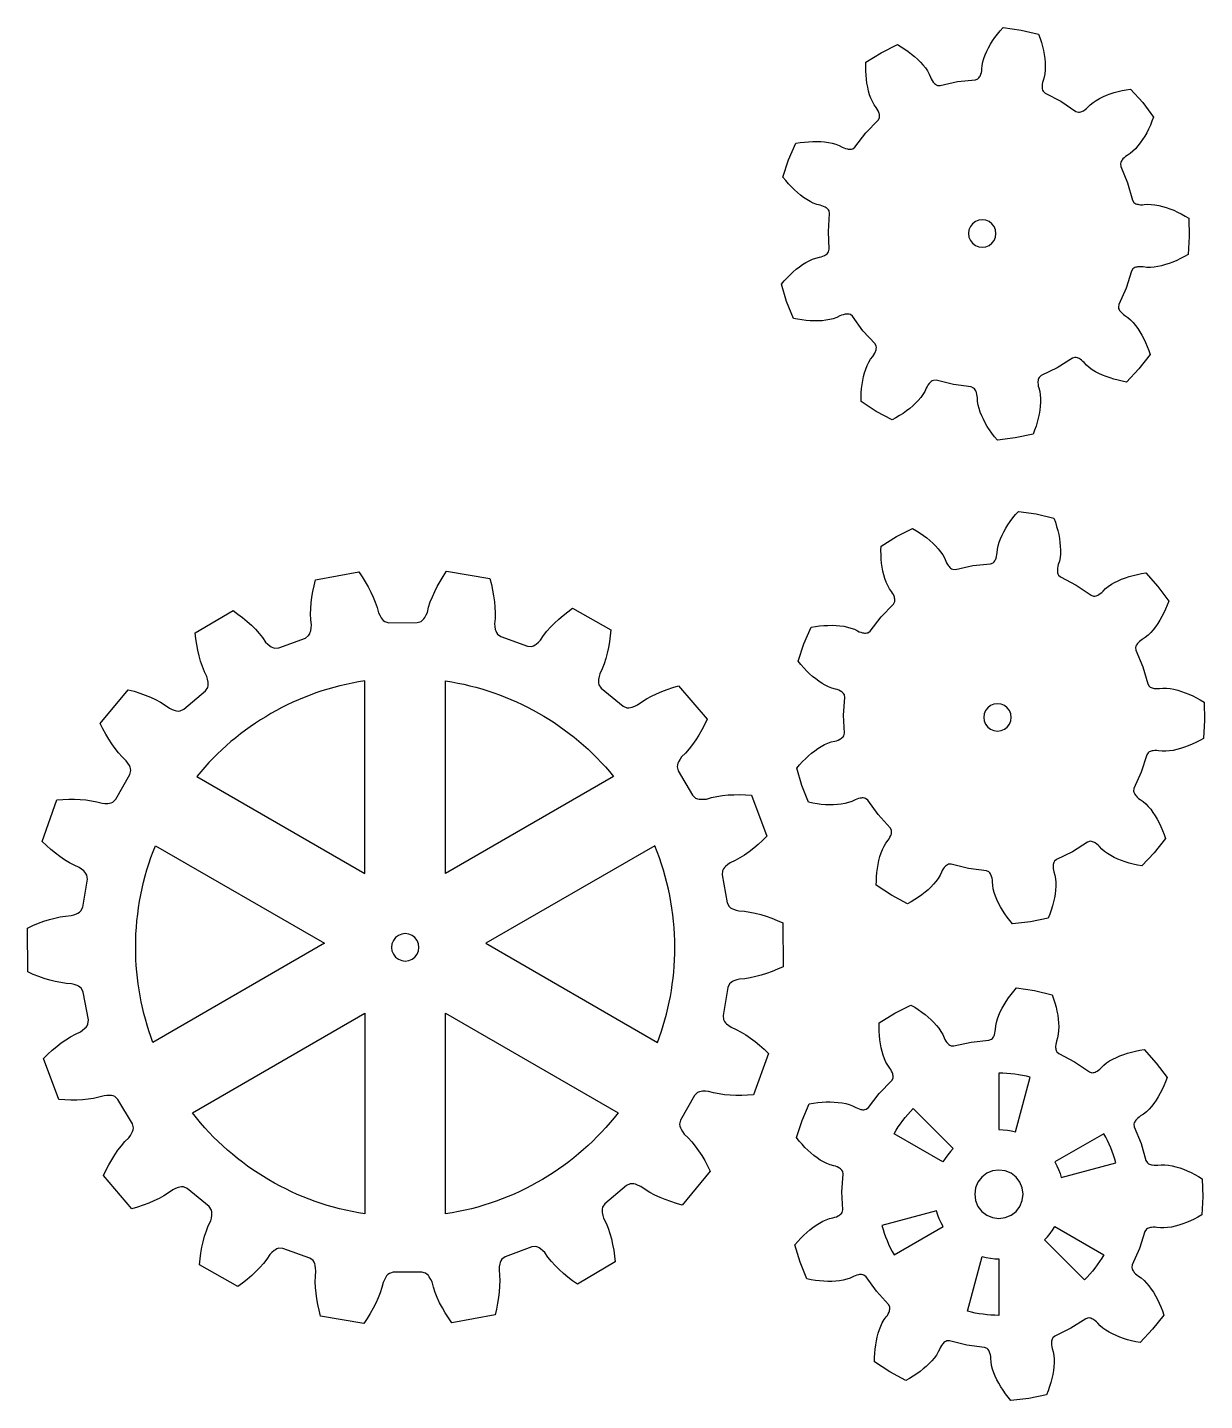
# Model space of a CAD drawing. Extents: x -187 to 64, y -133 to -17.
# Drawn here: x -186.8 to -113.9, y -112.4 to -27.4 of the extents above; entities that cross this region are included whole.
import ezdxf

# ---------------------------------------------------------------- set-up
doc = ezdxf.new("R2010")
doc.units = 0
doc.layers.get('0').update_dxf_attribs({"linetype": 'CONTINUOUS'})

msp = doc.modelspace()

# ---------------------------------------------------------------- linework, layer by layer
for points in [[(-135.697, -45.242), (-135.827, -45.137), (-135.905, -45.114), (-135.975, -45.106), (-136.039, -45.105), (-136.1, -45.11), (-136.158, -45.119), (-136.27, -45.146), (-136.376, -45.182), (-136.478, -45.225), (-136.676, -45.322), (-136.887, -45.395), (-137.109, -45.449), (-137.339, -45.489), (-137.576, -45.515), (-137.818, -45.528), (-138.065, -45.531), (-138.317, -45.521), (-138.573, -45.501), (-138.832, -45.47), (-139.095, -45.428), (-139.361, -45.376), (-139.775, -44.334), (-140.097, -43.26), (-139.922, -43.054), (-139.742, -42.858), (-139.558, -42.673), (-139.37, -42.498), (-139.178, -42.334), (-138.983, -42.182), (-138.785, -42.043), (-138.583, -41.916), (-138.379, -41.804), (-138.171, -41.709), (-137.96, -41.634), (-137.745, -41.588), (-137.638, -41.558), (-137.533, -41.521), (-137.428, -41.472), (-137.377, -41.443), (-137.326, -41.409), (-137.276, -41.368), (-137.227, -41.319), (-137.18, -41.252), (-137.143, -41.09), (-137.192, -39.983), (-137.112, -38.879), (-137.144, -38.715), (-137.19, -38.647), (-137.237, -38.596), (-137.286, -38.554), (-137.336, -38.519), (-137.387, -38.488), (-137.489, -38.437), (-137.594, -38.396), (-137.7, -38.364), (-137.914, -38.311), (-138.123, -38.231), (-138.328, -38.13), (-138.529, -38.012), (-138.727, -37.88), (-138.921, -37.735), (-139.112, -37.578), (-139.299, -37.409), (-139.482, -37.229), (-139.661, -37.038), (-139.835, -36.837), (-140.005, -36.627), (-139.653, -35.562), (-139.209, -34.532), (-138.942, -34.487), (-138.679, -34.453), (-138.418, -34.429), (-138.162, -34.416), (-137.91, -34.414), (-137.663, -34.423), (-137.421, -34.443), (-137.186, -34.476), (-136.957, -34.521), (-136.736, -34.582), (-136.527, -34.66), (-136.332, -34.763), (-136.231, -34.809), (-136.126, -34.848), (-136.015, -34.878), (-135.957, -34.889), (-135.896, -34.895), (-135.832, -34.897), (-135.763, -34.89), (-135.684, -34.869), (-135.551, -34.769), (-134.877, -33.89), (-134.106, -33.095), (-134.025, -32.948), (-134.017, -32.867), (-134.02, -32.798), (-134.031, -32.734), (-134.046, -32.675), (-134.065, -32.619), (-134.111, -32.514), (-134.165, -32.415), (-134.225, -32.322), (-134.355, -32.145), (-134.464, -31.949), (-134.556, -31.74), (-134.634, -31.52), (-134.701, -31.292), (-134.757, -31.056), (-134.802, -30.812), (-134.836, -30.563), (-134.861, -30.307), (-134.875, -30.047), (-134.88, -29.781), (-134.874, -29.51), (-133.92, -28.921), (-132.918, -28.417), (-132.685, -28.554), (-132.461, -28.697), (-132.246, -28.846), (-132.042, -29.001), (-131.847, -29.161), (-131.664, -29.327), (-131.492, -29.498), (-131.332, -29.675), (-131.186, -29.857), (-131.056, -30.044), (-130.946, -30.239), (-130.863, -30.443), (-130.816, -30.543), (-130.76, -30.641), (-130.694, -30.735), (-130.657, -30.78), (-130.614, -30.825), (-130.566, -30.867), (-130.508, -30.907), (-130.435, -30.942), (-130.268, -30.95), (-129.187, -30.71), (-128.085, -30.596), (-127.93, -30.536), (-127.871, -30.479), (-127.829, -30.424), (-127.796, -30.368), (-127.77, -30.313), (-127.748, -30.258), (-127.716, -30.148), (-127.694, -30.038), (-127.68, -29.928), (-127.666, -29.708), (-127.623, -29.488), (-127.559, -29.269), (-127.478, -29.05), (-127.382, -28.833), (-127.273, -28.616), (-127.151, -28.401), (-127.017, -28.187), (-126.872, -27.976), (-126.715, -27.767), (-126.548, -27.56), (-126.37, -27.356), (-125.26, -27.518), (-124.169, -27.776), (-124.078, -28.031), (-123.998, -28.285), (-123.93, -28.537), (-123.872, -28.787), (-123.827, -29.035), (-123.793, -29.28), (-123.771, -29.521), (-123.762, -29.759), (-123.767, -29.992), (-123.788, -30.22), (-123.829, -30.44), (-123.897, -30.649), (-123.925, -30.757), (-123.945, -30.867), (-123.955, -30.981), (-123.955, -31.041), (-123.951, -31.102), (-123.941, -31.165), (-123.923, -31.232), (-123.889, -31.307), (-123.767, -31.42), (-122.784, -31.931), (-121.867, -32.552), (-121.709, -32.606), (-121.628, -32.601), (-121.56, -32.585), (-121.499, -32.563), (-121.444, -32.538), (-121.392, -32.51), (-121.296, -32.446), (-121.208, -32.376), (-121.127, -32.301), (-120.975, -32.142), (-120.801, -32.001), (-120.611, -31.874), (-120.408, -31.758), (-120.195, -31.653), (-119.972, -31.557), (-119.74, -31.471), (-119.501, -31.393), (-119.253, -31.325), (-118.999, -31.265), (-118.738, -31.215), (-118.47, -31.173), (-117.724, -32.01), (-117.054, -32.909), (-117.149, -33.163), (-117.251, -33.409), (-117.36, -33.646), (-117.477, -33.874), (-117.601, -34.094), (-117.733, -34.303), (-117.871, -34.502), (-118.017, -34.69), (-118.171, -34.865), (-118.334, -35.026), (-118.507, -35.168), (-118.693, -35.285), (-118.783, -35.349), (-118.87, -35.421), (-118.951, -35.502), (-118.989, -35.547), (-119.025, -35.597), (-119.059, -35.652), (-119.088, -35.715), (-119.109, -35.794), (-119.088, -35.96), (-118.664, -36.982), (-118.361, -38.048), (-118.275, -38.19), (-118.209, -38.239), (-118.147, -38.27), (-118.086, -38.293), (-118.027, -38.309), (-117.969, -38.321), (-117.855, -38.334), (-117.743, -38.336), (-117.633, -38.33), (-117.414, -38.306), (-117.19, -38.31), (-116.963, -38.335), (-116.733, -38.377), (-116.502, -38.434), (-116.27, -38.504), (-116.037, -38.586), (-115.803, -38.681), (-115.57, -38.787), (-115.337, -38.905), (-115.104, -39.034), (-114.872, -39.174), (-114.839, -40.295), (-114.904, -41.415), (-115.139, -41.548), (-115.375, -41.671), (-115.612, -41.782), (-115.848, -41.882), (-116.084, -41.97), (-116.319, -42.046), (-116.554, -42.11), (-116.786, -42.16), (-117.017, -42.195), (-117.244, -42.214), (-117.468, -42.212), (-117.686, -42.182), (-117.797, -42.173), (-117.909, -42.172), (-118.023, -42.182), (-118.082, -42.192), (-118.141, -42.207), (-118.202, -42.227), (-118.265, -42.257), (-118.332, -42.304), (-118.423, -42.444), (-118.755, -43.5), (-119.208, -44.511), (-119.233, -44.676), (-119.214, -44.755), (-119.186, -44.819), (-119.155, -44.875), (-119.12, -44.926), (-119.083, -44.972), (-119.004, -45.055), (-118.92, -45.129), (-118.831, -45.196), (-118.648, -45.318), (-118.479, -45.465), (-118.322, -45.63), (-118.173, -45.81), (-118.032, -46.002), (-117.899, -46.204), (-117.773, -46.417), (-117.655, -46.64), (-117.545, -46.872), (-117.442, -47.112), (-117.347, -47.36), (-117.259, -47.616), (-117.954, -48.497), (-118.724, -49.313), (-118.99, -49.264), (-119.249, -49.206), (-119.502, -49.139), (-119.747, -49.064), (-119.985, -48.98), (-120.214, -48.887), (-120.434, -48.785), (-120.644, -48.673), (-120.844, -48.552), (-121.03, -48.42), (-121.2, -48.275), (-121.348, -48.111), (-121.427, -48.034), (-121.512, -47.961), (-121.606, -47.895), (-121.658, -47.865), (-121.713, -47.838), (-121.772, -47.815), (-121.84, -47.797), (-121.921, -47.79), (-122.081, -47.839), (-123.014, -48.434), (-124.011, -48.918), (-124.136, -49.028), (-124.172, -49.101), (-124.193, -49.168), (-124.204, -49.231), (-124.21, -49.292), (-124.212, -49.351), (-124.205, -49.466), (-124.188, -49.577), (-124.163, -49.684), (-124.101, -49.896), (-124.066, -50.117), (-124.051, -50.345), (-124.053, -50.578), (-124.068, -50.816), (-124.097, -51.056), (-124.138, -51.3), (-124.19, -51.547), (-124.255, -51.795), (-124.33, -52.045), (-124.417, -52.297), (-124.515, -52.549), (-125.613, -52.777), (-126.727, -52.907), (-126.899, -52.699), (-127.061, -52.488), (-127.211, -52.274), (-127.351, -52.059), (-127.479, -51.841), (-127.594, -51.623), (-127.697, -51.403), (-127.787, -51.183), (-127.862, -50.962), (-127.92, -50.741), (-127.956, -50.52), (-127.965, -50.3), (-127.975, -50.19), (-127.994, -50.079), (-128.024, -49.968), (-128.044, -49.913), (-128.068, -49.857), (-128.099, -49.8), (-128.14, -49.744), (-128.197, -49.686), (-128.351, -49.621), (-129.449, -49.477), (-130.523, -49.206), (-130.69, -49.21), (-130.764, -49.243), (-130.823, -49.281), (-130.872, -49.322), (-130.916, -49.365), (-130.955, -49.409), (-131.024, -49.502), (-131.082, -49.597), (-131.132, -49.696), (-131.221, -49.898), (-131.336, -50.089), (-131.471, -50.274), (-131.622, -50.451), (-131.787, -50.623), (-131.963, -50.79), (-132.151, -50.95), (-132.35, -51.105), (-132.559, -51.254), (-132.778, -51.397), (-133.006, -51.534), (-133.243, -51.664), (-134.23, -51.133), (-135.168, -50.517), (-135.166, -50.246), (-135.154, -49.981), (-135.132, -49.72), (-135.1, -49.466), (-135.059, -49.217), (-135.007, -48.975), (-134.945, -48.741), (-134.872, -48.514), (-134.787, -48.297), (-134.689, -48.09), (-134.575, -47.898), (-134.44, -47.724), (-134.377, -47.633), (-134.321, -47.536), (-134.272, -47.432), (-134.252, -47.376), (-134.235, -47.318), (-134.222, -47.254), (-134.217, -47.185), (-134.223, -47.104), (-134.299, -46.955), (-135.048, -46.139)], [(-126.813, -40.116), (-126.842, -39.896), (-126.927, -39.691), (-127.062, -39.515), (-127.238, -39.38), (-127.443, -39.295), (-127.663, -39.266), (-127.883, -39.295), (-128.088, -39.38), (-128.264, -39.515), (-128.399, -39.691), (-128.484, -39.896), (-128.513, -40.116), (-128.484, -40.336), (-128.399, -40.541), (-128.264, -40.717), (-128.088, -40.852), (-127.883, -40.937), (-127.663, -40.966), (-127.443, -40.937), (-127.238, -40.852), (-127.062, -40.717), (-126.927, -40.541), (-126.842, -40.336)], [(-134.752, -75.209), (-134.882, -75.105), (-134.96, -75.082), (-135.03, -75.073), (-135.094, -75.073), (-135.155, -75.078), (-135.213, -75.086), (-135.325, -75.113), (-135.431, -75.149), (-135.533, -75.193), (-135.731, -75.29), (-135.942, -75.363), (-136.164, -75.417), (-136.394, -75.456), (-136.631, -75.482), (-136.873, -75.496), (-137.12, -75.498), (-137.372, -75.489), (-137.628, -75.469), (-137.887, -75.438), (-138.15, -75.396), (-138.416, -75.343), (-138.83, -74.301), (-139.152, -73.227), (-138.977, -73.021), (-138.797, -72.825), (-138.613, -72.64), (-138.425, -72.465), (-138.233, -72.302), (-138.038, -72.15), (-137.84, -72.01), (-137.638, -71.884), (-137.434, -71.771), (-137.226, -71.676), (-137.015, -71.602), (-136.8, -71.555), (-136.693, -71.526), (-136.588, -71.488), (-136.483, -71.44), (-136.432, -71.41), (-136.381, -71.376), (-136.331, -71.336), (-136.282, -71.286), (-136.235, -71.22), (-136.198, -71.057), (-136.247, -69.951), (-136.167, -68.846), (-136.199, -68.682), (-136.245, -68.614), (-136.292, -68.564), (-136.341, -68.522), (-136.391, -68.486), (-136.442, -68.455), (-136.544, -68.404), (-136.649, -68.364), (-136.755, -68.331), (-136.969, -68.279), (-137.178, -68.199), (-137.383, -68.097), (-137.584, -67.98), (-137.782, -67.847), (-137.976, -67.702), (-138.167, -67.545), (-138.354, -67.376), (-138.537, -67.196), (-138.716, -67.006), (-138.89, -66.805), (-139.06, -66.594), (-138.708, -65.529), (-138.264, -64.499), (-137.997, -64.454), (-137.734, -64.42), (-137.473, -64.396), (-137.217, -64.383), (-136.965, -64.381), (-136.718, -64.39), (-136.476, -64.411), (-136.241, -64.443), (-136.012, -64.489), (-135.791, -64.549), (-135.582, -64.628), (-135.387, -64.731), (-135.287, -64.777), (-135.181, -64.816), (-135.07, -64.846), (-135.012, -64.856), (-134.951, -64.863), (-134.887, -64.864), (-134.818, -64.857), (-134.739, -64.837), (-134.606, -64.736), (-133.932, -63.857), (-133.161, -63.062), (-133.08, -62.916), (-133.072, -62.835), (-133.075, -62.765), (-133.086, -62.702), (-133.101, -62.642), (-133.12, -62.586), (-133.166, -62.481), (-133.22, -62.383), (-133.28, -62.29), (-133.41, -62.112), (-133.519, -61.916), (-133.611, -61.707), (-133.689, -61.488), (-133.756, -61.259), (-133.812, -61.023), (-133.857, -60.78), (-133.891, -60.53), (-133.916, -60.275), (-133.93, -60.014), (-133.935, -59.748), (-133.929, -59.477), (-132.975, -58.888), (-131.973, -58.384), (-131.74, -58.521), (-131.516, -58.665), (-131.301, -58.814), (-131.097, -58.968), (-130.902, -59.129), (-130.719, -59.294), (-130.547, -59.465), (-130.387, -59.642), (-130.241, -59.824), (-130.111, -60.012), (-130.001, -60.207), (-129.918, -60.411), (-129.871, -60.511), (-129.815, -60.608), (-129.749, -60.702), (-129.712, -60.748), (-129.669, -60.792), (-129.621, -60.834), (-129.563, -60.874), (-129.49, -60.909), (-129.323, -60.917), (-128.242, -60.677), (-127.14, -60.564), (-126.985, -60.503), (-126.926, -60.447), (-126.884, -60.391), (-126.851, -60.336), (-126.825, -60.28), (-126.803, -60.225), (-126.771, -60.115), (-126.749, -60.005), (-126.735, -59.895), (-126.721, -59.675), (-126.678, -59.456), (-126.614, -59.236), (-126.533, -59.018), (-126.437, -58.8), (-126.328, -58.583), (-126.206, -58.368), (-126.072, -58.155), (-125.927, -57.943), (-125.77, -57.734), (-125.603, -57.527), (-125.425, -57.324), (-124.315, -57.485), (-123.224, -57.743), (-123.133, -57.998), (-123.053, -58.252), (-122.985, -58.504), (-122.927, -58.755), (-122.882, -59.002), (-122.848, -59.247), (-122.826, -59.489), (-122.817, -59.727), (-122.822, -59.96), (-122.843, -60.187), (-122.884, -60.407), (-122.952, -60.617), (-122.98, -60.724), (-123, -60.834), (-123.01, -60.949), (-123.01, -61.008), (-123.006, -61.069), (-122.996, -61.133), (-122.978, -61.2), (-122.944, -61.274), (-122.822, -61.388), (-121.839, -61.898), (-120.922, -62.52), (-120.764, -62.573), (-120.683, -62.568), (-120.615, -62.552), (-120.554, -62.531), (-120.499, -62.505), (-120.447, -62.477), (-120.351, -62.414), (-120.263, -62.343), (-120.182, -62.268), (-120.03, -62.109), (-119.856, -61.968), (-119.666, -61.841), (-119.463, -61.726), (-119.25, -61.62), (-119.027, -61.525), (-118.796, -61.438), (-118.556, -61.361), (-118.308, -61.292), (-118.054, -61.233), (-117.793, -61.182), (-117.525, -61.14), (-116.779, -61.978), (-116.109, -62.877), (-116.204, -63.13), (-116.306, -63.376), (-116.415, -63.613), (-116.532, -63.842), (-116.656, -64.061), (-116.788, -64.27), (-116.926, -64.47), (-117.072, -64.657), (-117.226, -64.833), (-117.389, -64.993), (-117.562, -65.135), (-117.748, -65.253), (-117.838, -65.317), (-117.925, -65.388), (-118.006, -65.47), (-118.044, -65.515), (-118.08, -65.564), (-118.114, -65.619), (-118.143, -65.683), (-118.164, -65.761), (-118.144, -65.927), (-117.719, -66.95), (-117.416, -68.015), (-117.33, -68.158), (-117.264, -68.206), (-117.202, -68.238), (-117.141, -68.26), (-117.082, -68.276), (-117.024, -68.288), (-116.91, -68.301), (-116.798, -68.304), (-116.688, -68.298), (-116.469, -68.274), (-116.245, -68.278), (-116.018, -68.303), (-115.788, -68.345), (-115.557, -68.401), (-115.325, -68.471), (-115.092, -68.554), (-114.858, -68.648), (-114.625, -68.755), (-114.392, -68.873), (-114.159, -69.002), (-113.927, -69.142), (-113.894, -70.263), (-113.959, -71.382), (-114.194, -71.516), (-114.43, -71.638), (-114.667, -71.75), (-114.903, -71.85), (-115.139, -71.938), (-115.374, -72.014), (-115.609, -72.077), (-115.841, -72.127), (-116.072, -72.163), (-116.299, -72.181), (-116.523, -72.179), (-116.741, -72.149), (-116.852, -72.14), (-116.964, -72.139), (-117.078, -72.149), (-117.137, -72.159), (-117.196, -72.174), (-117.257, -72.195), (-117.32, -72.225), (-117.387, -72.271), (-117.478, -72.411), (-117.81, -73.467), (-118.263, -74.478), (-118.288, -74.643), (-118.269, -74.722), (-118.242, -74.787), (-118.21, -74.843), (-118.175, -74.893), (-118.138, -74.939), (-118.059, -75.023), (-117.975, -75.097), (-117.886, -75.163), (-117.703, -75.286), (-117.534, -75.432), (-117.377, -75.598), (-117.228, -75.777), (-117.087, -75.969), (-116.954, -76.172), (-116.828, -76.385), (-116.71, -76.607), (-116.6, -76.839), (-116.497, -77.079), (-116.402, -77.328), (-116.314, -77.584), (-117.009, -78.464), (-117.779, -79.28), (-118.045, -79.231), (-118.305, -79.173), (-118.557, -79.107), (-118.803, -79.031), (-119.04, -78.947), (-119.269, -78.854), (-119.489, -78.752), (-119.699, -78.641), (-119.899, -78.52), (-120.085, -78.388), (-120.255, -78.242), (-120.403, -78.079), (-120.482, -78.001), (-120.567, -77.928), (-120.661, -77.862), (-120.713, -77.833), (-120.768, -77.806), (-120.827, -77.782), (-120.895, -77.765), (-120.976, -77.757), (-121.136, -77.806), (-122.069, -78.402), (-123.066, -78.885), (-123.191, -78.995), (-123.227, -79.068), (-123.248, -79.135), (-123.259, -79.198), (-123.265, -79.259), (-123.267, -79.318), (-123.26, -79.433), (-123.243, -79.544), (-123.218, -79.652), (-123.156, -79.863), (-123.121, -80.084), (-123.106, -80.312), (-123.108, -80.546), (-123.123, -80.783), (-123.152, -81.024), (-123.193, -81.268), (-123.245, -81.514), (-123.31, -81.763), (-123.385, -82.013), (-123.472, -82.264), (-123.57, -82.517), (-124.668, -82.744), (-125.782, -82.875), (-125.954, -82.666), (-126.116, -82.455), (-126.266, -82.241), (-126.406, -82.026), (-126.534, -81.809), (-126.649, -81.59), (-126.752, -81.371), (-126.842, -81.15), (-126.917, -80.929), (-126.975, -80.708), (-127.011, -80.488), (-127.02, -80.268), (-127.03, -80.157), (-127.049, -80.047), (-127.079, -79.936), (-127.099, -79.88), (-127.123, -79.824), (-127.154, -79.768), (-127.195, -79.711), (-127.252, -79.653), (-127.406, -79.588), (-128.504, -79.444), (-129.578, -79.174), (-129.745, -79.177), (-129.819, -79.21), (-129.878, -79.248), (-129.927, -79.289), (-129.971, -79.332), (-130.01, -79.377), (-130.079, -79.469), (-130.137, -79.565), (-130.187, -79.663), (-130.276, -79.865), (-130.391, -80.057), (-130.526, -80.241), (-130.677, -80.419), (-130.842, -80.591), (-131.018, -80.757), (-131.206, -80.917), (-131.405, -81.072), (-131.614, -81.221), (-131.833, -81.364), (-132.061, -81.501), (-132.298, -81.632), (-133.285, -81.1), (-134.223, -80.484), (-134.221, -80.214), (-134.209, -79.948), (-134.187, -79.688), (-134.155, -79.433), (-134.114, -79.184), (-134.062, -78.943), (-134, -78.708), (-133.927, -78.482), (-133.842, -78.264), (-133.744, -78.058), (-133.63, -77.865), (-133.495, -77.691), (-133.432, -77.6), (-133.376, -77.503), (-133.327, -77.399), (-133.307, -77.344), (-133.29, -77.285), (-133.277, -77.222), (-133.272, -77.152), (-133.278, -77.071), (-133.354, -76.922), (-134.103, -76.106)], [(-143.714, -88.548), (-143.685, -88.8), (-143.626, -88.908), (-143.561, -88.991), (-143.492, -89.06), (-143.35, -89.174), (-143.206, -89.277), (-142.899, -89.411), (-142.599, -89.571), (-142.305, -89.751), (-142.016, -89.949), (-141.732, -90.162), (-141.452, -90.391), (-141.178, -90.633), (-140.908, -90.889), (-141.822, -93.454), (-142.192, -93.482), (-142.558, -93.496), (-142.919, -93.496), (-143.274, -93.482), (-143.623, -93.453), (-143.965, -93.406), (-144.298, -93.341), (-144.621, -93.251), (-144.798, -93.24), (-144.98, -93.237), (-145.076, -93.248), (-145.18, -93.271), (-145.294, -93.318), (-145.476, -93.495), (-146.345, -95.025), (-146.404, -95.272), (-146.386, -95.394), (-146.353, -95.494), (-146.312, -95.583), (-146.217, -95.738), (-146.117, -95.885), (-145.875, -96.115), (-145.647, -96.368), (-145.433, -96.638), (-145.229, -96.923), (-145.035, -97.221), (-144.85, -97.531), (-144.675, -97.853), (-144.509, -98.185), (-146.245, -100.283), (-146.602, -100.182), (-146.951, -100.071), (-147.29, -99.948), (-147.619, -99.813), (-147.937, -99.666), (-148.243, -99.505), (-148.534, -99.33), (-148.806, -99.135), (-148.968, -99.064), (-149.138, -98.999), (-149.233, -98.976), (-149.338, -98.963), (-149.462, -98.967), (-149.693, -99.071), (-151.033, -100.212), (-151.173, -100.424), (-151.197, -100.545), (-151.201, -100.651), (-151.193, -100.748), (-151.157, -100.926), (-151.112, -101.098), (-150.963, -101.398), (-150.837, -101.713), (-150.727, -102.04), (-150.633, -102.377), (-150.552, -102.724), (-150.485, -103.078), (-150.431, -103.44), (-150.389, -103.809), (-152.737, -105.187), (-153.039, -104.97), (-153.328, -104.746), (-153.605, -104.515), (-153.868, -104.275), (-154.116, -104.028), (-154.348, -103.773), (-154.562, -103.509), (-154.751, -103.233), (-154.879, -103.11), (-155.017, -102.991), (-155.098, -102.937), (-155.192, -102.889), (-155.31, -102.851), (-155.562, -102.87), (-157.212, -103.483), (-157.416, -103.634), (-157.48, -103.74), (-157.52, -103.838), (-157.546, -103.932), (-157.572, -104.112), (-157.59, -104.289), (-157.552, -104.621), (-157.541, -104.96), (-157.55, -105.305), (-157.577, -105.655), (-157.619, -106.008), (-157.678, -106.364), (-157.75, -106.723), (-157.837, -107.084), (-160.515, -107.575), (-160.724, -107.268), (-160.919, -106.959), (-161.1, -106.646), (-161.266, -106.332), (-161.415, -106.015), (-161.546, -105.695), (-161.656, -105.374), (-161.739, -105.05), (-161.818, -104.891), (-161.907, -104.732), (-161.964, -104.654), (-162.036, -104.576), (-162.133, -104.5), (-162.377, -104.431), (-164.138, -104.443), (-164.381, -104.516), (-164.477, -104.593), (-164.548, -104.672), (-164.604, -104.751), (-164.691, -104.911), (-164.768, -105.071), (-164.846, -105.396), (-164.952, -105.719), (-165.078, -106.04), (-165.223, -106.359), (-165.384, -106.676), (-165.56, -106.991), (-165.751, -107.304), (-165.956, -107.613), (-168.641, -107.159), (-168.732, -106.799), (-168.81, -106.441), (-168.873, -106.086), (-168.921, -105.734), (-168.952, -105.385), (-168.966, -105.04), (-168.96, -104.7), (-168.927, -104.368), (-168.947, -104.191), (-168.976, -104.012), (-169.003, -103.918), (-169.044, -103.821), (-169.11, -103.716), (-169.315, -103.568), (-170.974, -102.977), (-171.227, -102.962), (-171.344, -103.002), (-171.437, -103.051), (-171.517, -103.107), (-171.654, -103.227), (-171.78, -103.352), (-171.965, -103.63), (-172.175, -103.898), (-172.403, -104.156), (-172.648, -104.407), (-172.908, -104.649), (-173.182, -104.885), (-173.468, -105.113), (-173.767, -105.334), (-176.134, -103.989), (-176.097, -103.62), (-176.048, -103.257), (-175.985, -102.901), (-175.91, -102.554), (-175.82, -102.215), (-175.715, -101.886), (-175.593, -101.569), (-175.448, -101.268), (-175.406, -101.095), (-175.373, -100.917), (-175.366, -100.82), (-175.371, -100.714), (-175.397, -100.593), (-175.54, -100.383), (-176.896, -99.261), (-177.129, -99.16), (-177.252, -99.158), (-177.357, -99.173), (-177.451, -99.197), (-177.62, -99.264), (-177.782, -99.337), (-178.051, -99.536), (-178.34, -99.715), (-178.643, -99.88), (-178.959, -100.032), (-179.286, -100.171), (-179.623, -100.299), (-179.97, -100.415), (-180.326, -100.521), (-182.091, -98.447), (-181.93, -98.113), (-181.759, -97.789), (-181.579, -97.476), (-181.39, -97.175), (-181.19, -96.888), (-180.978, -96.615), (-180.755, -96.359), (-180.516, -96.125), (-180.418, -95.977), (-180.325, -95.82), (-180.286, -95.731), (-180.254, -95.631), (-180.237, -95.508), (-180.299, -95.262), (-181.19, -93.744), (-181.374, -93.569), (-181.49, -93.525), (-181.593, -93.503), (-181.69, -93.494), (-181.872, -93.498), (-182.049, -93.512), (-182.37, -93.607), (-182.702, -93.677), (-183.043, -93.728), (-183.392, -93.762), (-183.747, -93.781), (-184.108, -93.786), (-184.474, -93.777), (-184.845, -93.754), (-185.794, -91.202), (-185.528, -90.943), (-185.257, -90.697), (-184.981, -90.464), (-184.699, -90.247), (-184.413, -90.045), (-184.121, -89.861), (-183.824, -89.697), (-183.519, -89.558), (-183.376, -89.453), (-183.235, -89.338), (-183.168, -89.268), (-183.104, -89.184), (-183.046, -89.074), (-183.021, -88.822), (-183.338, -87.091), (-183.452, -86.864), (-183.545, -86.782), (-183.634, -86.726), (-183.722, -86.685), (-183.895, -86.627), (-184.066, -86.579), (-184.4, -86.558), (-184.736, -86.511), (-185.074, -86.442), (-185.414, -86.355), (-185.754, -86.251), (-186.094, -86.132), (-186.435, -85.998), (-186.776, -85.85), (-186.795, -83.128), (-186.456, -82.975), (-186.117, -82.836), (-185.779, -82.712), (-185.44, -82.604), (-185.102, -82.512), (-184.765, -82.439), (-184.429, -82.387), (-184.095, -82.361), (-183.925, -82.311), (-183.753, -82.251), (-183.666, -82.208), (-183.577, -82.151), (-183.485, -82.068), (-183.375, -81.839), (-183.082, -80.104), (-183.11, -79.852), (-183.17, -79.743), (-183.235, -79.66), (-183.303, -79.591), (-183.446, -79.478), (-183.59, -79.374), (-183.897, -79.241), (-184.197, -79.081), (-184.491, -78.9), (-184.78, -78.703), (-185.064, -78.489), (-185.344, -78.261), (-185.618, -78.018), (-185.887, -77.763), (-184.974, -75.198), (-184.604, -75.17), (-184.238, -75.156), (-183.877, -75.155), (-183.522, -75.169), (-183.173, -75.199), (-182.831, -75.245), (-182.497, -75.31), (-182.175, -75.401), (-181.998, -75.412), (-181.816, -75.414), (-181.719, -75.403), (-181.616, -75.38), (-181.501, -75.334), (-181.32, -75.157), (-180.45, -73.626), (-180.391, -73.38), (-180.41, -73.257), (-180.443, -73.157), (-180.484, -73.068), (-180.579, -72.913), (-180.679, -72.767), (-180.921, -72.536), (-181.148, -72.283), (-181.363, -72.013), (-181.567, -71.729), (-181.761, -71.431), (-181.946, -71.121), (-182.121, -70.799), (-182.286, -70.467), (-180.551, -68.369), (-180.193, -68.469), (-179.845, -68.581), (-179.505, -68.704), (-179.176, -68.839), (-178.858, -68.986), (-178.553, -69.146), (-178.262, -69.322), (-177.99, -69.517), (-177.828, -69.588), (-177.657, -69.652), (-177.563, -69.675), (-177.458, -69.689), (-177.334, -69.684), (-177.103, -69.58), (-175.763, -68.439), (-175.623, -68.228), (-175.599, -68.106), (-175.595, -68.001), (-175.603, -67.904), (-175.639, -67.725), (-175.684, -67.553), (-175.832, -67.254), (-175.959, -66.939), (-176.069, -66.611), (-176.163, -66.274), (-176.244, -65.928), (-176.311, -65.573), (-176.365, -65.211), (-176.407, -64.842), (-174.059, -63.464), (-173.757, -63.681), (-173.468, -63.905), (-173.191, -64.137), (-172.928, -64.376), (-172.679, -64.623), (-172.447, -64.878), (-172.234, -65.143), (-172.045, -65.419), (-171.917, -65.541), (-171.779, -65.66), (-171.698, -65.714), (-171.604, -65.762), (-171.486, -65.801), (-171.233, -65.782), (-169.583, -65.168), (-169.38, -65.017), (-169.316, -64.911), (-169.276, -64.813), (-169.25, -64.72), (-169.223, -64.54), (-169.206, -64.363), (-169.244, -64.031), (-169.255, -63.691), (-169.246, -63.346), (-169.219, -62.997), (-169.176, -62.644), (-169.118, -62.288), (-169.046, -61.929), (-168.959, -61.568), (-166.281, -61.076), (-166.072, -61.383), (-165.876, -61.693), (-165.696, -62.005), (-165.53, -62.32), (-165.381, -62.637), (-165.25, -62.956), (-165.14, -63.278), (-165.057, -63.602), (-164.978, -63.761), (-164.889, -63.919), (-164.832, -63.998), (-164.76, -64.075), (-164.663, -64.152), (-164.418, -64.22), (-162.658, -64.208), (-162.415, -64.136), (-162.319, -64.058), (-162.248, -63.98), (-162.192, -63.9), (-162.105, -63.741), (-162.028, -63.58), (-161.95, -63.255), (-161.844, -62.932), (-161.718, -62.611), (-161.573, -62.292), (-161.412, -61.975), (-161.236, -61.66), (-161.045, -61.348), (-160.84, -61.038), (-158.155, -61.492), (-158.064, -61.852), (-157.986, -62.21), (-157.923, -62.565), (-157.875, -62.918), (-157.843, -63.267), (-157.83, -63.611), (-157.836, -63.951), (-157.869, -64.284), (-157.849, -64.46), (-157.82, -64.64), (-157.793, -64.733), (-157.752, -64.831), (-157.686, -64.936), (-157.48, -65.084), (-155.822, -65.674), (-155.569, -65.69), (-155.452, -65.65), (-155.359, -65.6), (-155.279, -65.545), (-155.142, -65.424), (-155.015, -65.3), (-154.83, -65.021), (-154.621, -64.754), (-154.392, -64.495), (-154.147, -64.245), (-153.888, -64.002), (-153.614, -63.767), (-153.328, -63.539), (-153.029, -63.318), (-150.662, -64.662), (-150.699, -65.032), (-150.748, -65.395), (-150.81, -65.75), (-150.886, -66.098), (-150.976, -66.436), (-151.081, -66.765), (-151.203, -67.082), (-151.348, -67.384), (-151.39, -67.556), (-151.423, -67.735), (-151.43, -67.832), (-151.425, -67.938), (-151.399, -68.059), (-151.256, -68.268), (-149.9, -69.39), (-149.667, -69.491), (-149.544, -69.494), (-149.439, -69.479), (-149.345, -69.454), (-149.175, -69.388), (-149.014, -69.314), (-148.745, -69.116), (-148.456, -68.936), (-148.153, -68.771), (-147.837, -68.62), (-147.51, -68.48), (-147.172, -68.353), (-146.825, -68.236), (-146.469, -68.131), (-144.705, -70.204), (-144.866, -70.539), (-145.036, -70.863), (-145.216, -71.176), (-145.406, -71.476), (-145.606, -71.764), (-145.817, -72.037), (-146.041, -72.293), (-146.28, -72.527), (-146.378, -72.674), (-146.471, -72.831), (-146.51, -72.92), (-146.542, -73.021), (-146.559, -73.143), (-146.496, -73.389), (-145.606, -74.907), (-145.422, -75.082), (-145.306, -75.127), (-145.203, -75.148), (-145.106, -75.158), (-144.924, -75.153), (-144.747, -75.139), (-144.426, -75.045), (-144.094, -74.974), (-143.752, -74.923), (-143.404, -74.889), (-143.049, -74.87), (-142.688, -74.865), (-142.322, -74.875), (-141.951, -74.897), (-141.002, -77.449), (-141.268, -77.709), (-141.539, -77.955), (-141.815, -78.187), (-142.096, -78.405), (-142.383, -78.606), (-142.675, -78.791), (-142.972, -78.955), (-143.277, -79.093), (-143.42, -79.198), (-143.56, -79.313), (-143.628, -79.384), (-143.692, -79.468), (-143.75, -79.577), (-143.775, -79.829), (-143.457, -81.561), (-143.344, -81.788), (-143.251, -81.869), (-143.161, -81.925), (-143.073, -81.967), (-142.901, -82.025), (-142.73, -82.072), (-142.396, -82.093), (-142.06, -82.141), (-141.722, -82.21), (-141.382, -82.296), (-141.042, -82.4), (-140.701, -82.519), (-140.361, -82.653), (-140.02, -82.801), (-140.001, -85.524), (-140.339, -85.676), (-140.678, -85.815), (-141.017, -85.939), (-141.356, -86.047), (-141.694, -86.139), (-142.031, -86.212), (-142.367, -86.265), (-142.7, -86.29), (-142.871, -86.34), (-143.043, -86.401), (-143.13, -86.444), (-143.219, -86.501), (-143.311, -86.584), (-143.421, -86.812)], [(-176.306, -73.737), (-165.898, -79.746), (-165.899, -67.822), (-166.289, -67.885), (-166.677, -67.957), (-167.062, -68.038), (-167.443, -68.128), (-167.82, -68.226), (-168.194, -68.333), (-168.565, -68.448), (-168.931, -68.572), (-169.294, -68.704), (-169.652, -68.843), (-170.007, -68.991), (-170.357, -69.147), (-170.703, -69.31), (-171.044, -69.481), (-171.381, -69.66), (-171.713, -69.846), (-172.04, -70.039), (-172.363, -70.239), (-172.681, -70.447), (-172.993, -70.661), (-173.3, -70.883), (-173.602, -71.111), (-173.899, -71.345), (-174.19, -71.586), (-174.475, -71.834), (-174.755, -72.088), (-175.028, -72.348), (-175.296, -72.614), (-175.558, -72.886), (-175.814, -73.164), (-176.063, -73.447)], [(-160.897, -67.823), (-160.516, -67.884), (-160.137, -67.955), (-159.761, -68.034), (-159.387, -68.122), (-159.016, -68.218), (-158.647, -68.322), (-158.282, -68.435), (-157.919, -68.556), (-157.56, -68.686), (-157.204, -68.823), (-156.852, -68.968), (-156.503, -69.122), (-156.158, -69.283), (-155.817, -69.452), (-155.48, -69.628), (-155.147, -69.812), (-154.818, -70.004), (-154.494, -70.204), (-154.174, -70.41), (-153.859, -70.624), (-153.549, -70.846), (-153.244, -71.074), (-152.944, -71.31), (-152.649, -71.552), (-152.359, -71.802), (-152.075, -72.058), (-151.796, -72.322), (-151.523, -72.592), (-151.256, -72.868), (-150.996, -73.152), (-150.741, -73.441), (-150.492, -73.738), (-160.898, -79.746)], [(-125.868, -70.084), (-125.897, -69.864), (-125.982, -69.659), (-126.117, -69.483), (-126.293, -69.347), (-126.498, -69.263), (-126.718, -69.234), (-126.938, -69.263), (-127.143, -69.347), (-127.319, -69.483), (-127.454, -69.659), (-127.539, -69.864), (-127.568, -70.084), (-127.539, -70.304), (-127.454, -70.509), (-127.319, -70.685), (-127.143, -70.82), (-126.938, -70.905), (-126.718, -70.934), (-126.498, -70.905), (-126.293, -70.82), (-126.117, -70.685), (-125.982, -70.509), (-125.897, -70.304)], [(-178.866, -78.032), (-168.398, -84.076), (-179.022, -90.209), (-179.151, -89.856), (-179.271, -89.501), (-179.383, -89.143), (-179.487, -88.782), (-179.584, -88.42), (-179.671, -88.055), (-179.751, -87.689), (-179.823, -87.32), (-179.886, -86.95), (-179.941, -86.579), (-179.987, -86.206), (-180.025, -85.832), (-180.055, -85.457), (-180.076, -85.08), (-180.089, -84.703), (-180.093, -84.326), (-180.088, -83.91), (-180.073, -83.497), (-180.048, -83.086), (-180.013, -82.678), (-179.968, -82.272), (-179.914, -81.87), (-179.85, -81.47), (-179.777, -81.074), (-179.694, -80.681), (-179.602, -80.292), (-179.501, -79.906), (-179.392, -79.523), (-179.273, -79.145), (-179.146, -78.77), (-179.01, -78.399)], [(-158.398, -84.076), (-147.77, -90.212), (-147.644, -89.867), (-147.526, -89.518), (-147.415, -89.166), (-147.312, -88.811), (-147.217, -88.453), (-147.129, -88.091), (-147.049, -87.727), (-146.977, -87.359), (-146.914, -86.989), (-146.858, -86.616), (-146.811, -86.24), (-146.772, -85.862), (-146.742, -85.481), (-146.72, -85.098), (-146.707, -84.713), (-146.702, -84.326), (-146.707, -83.92), (-146.722, -83.515), (-146.747, -83.112), (-146.781, -82.709), (-146.825, -82.308), (-146.878, -81.908), (-146.942, -81.51), (-147.014, -81.114), (-147.097, -80.721), (-147.188, -80.329), (-147.29, -79.94), (-147.4, -79.553), (-147.52, -79.169), (-147.649, -78.788), (-147.787, -78.41), (-147.935, -78.035)], [(-162.548, -84.326), (-162.577, -84.106), (-162.662, -83.901), (-162.797, -83.725), (-162.973, -83.59), (-163.178, -83.505), (-163.398, -83.476), (-163.618, -83.505), (-163.823, -83.59), (-163.999, -83.725), (-164.134, -83.901), (-164.219, -84.106), (-164.248, -84.326), (-164.219, -84.546), (-164.134, -84.751), (-163.999, -84.927), (-163.823, -85.062), (-163.618, -85.147), (-163.398, -85.176), (-163.178, -85.147), (-162.973, -85.062), (-162.797, -84.927), (-162.662, -84.751), (-162.577, -84.546)], [(-134.858, -104.725), (-134.988, -104.621), (-135.067, -104.598), (-135.136, -104.59), (-135.2, -104.589), (-135.261, -104.594), (-135.32, -104.603), (-135.431, -104.63), (-135.538, -104.666), (-135.64, -104.709), (-135.837, -104.806), (-136.049, -104.879), (-136.271, -104.933), (-136.501, -104.972), (-136.737, -104.998), (-136.979, -105.012), (-137.227, -105.014), (-137.478, -105.005), (-137.734, -104.985), (-137.994, -104.954), (-138.256, -104.912), (-138.522, -104.86), (-138.937, -103.818), (-139.259, -102.744), (-139.083, -102.538), (-138.903, -102.342), (-138.719, -102.156), (-138.531, -101.982), (-138.34, -101.818), (-138.145, -101.666), (-137.946, -101.526), (-137.745, -101.4), (-137.54, -101.288), (-137.333, -101.192), (-137.121, -101.118), (-136.906, -101.072), (-136.8, -101.042), (-136.694, -101.004), (-136.59, -100.956), (-136.538, -100.927), (-136.488, -100.893), (-136.437, -100.852), (-136.388, -100.803), (-136.341, -100.736), (-136.304, -100.573), (-136.353, -99.467), (-136.273, -98.362), (-136.306, -98.199), (-136.351, -98.131), (-136.399, -98.08), (-136.448, -98.038), (-136.498, -98.003), (-136.548, -97.972), (-136.651, -97.921), (-136.755, -97.88), (-136.861, -97.848), (-137.075, -97.795), (-137.284, -97.715), (-137.489, -97.614), (-137.69, -97.496), (-137.888, -97.364), (-138.082, -97.219), (-138.273, -97.061), (-138.46, -96.893), (-138.643, -96.713), (-138.822, -96.522), (-138.996, -96.321), (-139.166, -96.11), (-138.814, -95.046), (-138.371, -94.016), (-138.104, -93.971), (-137.84, -93.936), (-137.58, -93.913), (-137.323, -93.9), (-137.071, -93.897), (-136.824, -93.906), (-136.583, -93.927), (-136.347, -93.96), (-136.118, -94.005), (-135.898, -94.065), (-135.688, -94.144), (-135.494, -94.247), (-135.393, -94.293), (-135.288, -94.332), (-135.177, -94.362), (-135.118, -94.372), (-135.058, -94.379), (-134.993, -94.38), (-134.924, -94.374), (-134.845, -94.353), (-134.712, -94.252), (-134.038, -93.374), (-133.267, -92.579), (-133.187, -92.432), (-133.178, -92.351), (-133.182, -92.281), (-133.192, -92.218), (-133.208, -92.159), (-133.227, -92.103), (-133.272, -91.997), (-133.326, -91.899), (-133.387, -91.806), (-133.517, -91.629), (-133.625, -91.433), (-133.717, -91.224), (-133.796, -91.004), (-133.862, -90.776), (-133.918, -90.539), (-133.963, -90.296), (-133.998, -90.047), (-134.022, -89.791), (-134.037, -89.53), (-134.041, -89.264), (-134.036, -88.994), (-133.082, -88.404), (-132.08, -87.901), (-131.846, -88.038), (-131.622, -88.181), (-131.408, -88.33), (-131.203, -88.485), (-131.008, -88.645), (-130.825, -88.811), (-130.653, -88.982), (-130.493, -89.158), (-130.348, -89.34), (-130.217, -89.528), (-130.108, -89.723), (-130.025, -89.927), (-129.977, -90.027), (-129.922, -90.125), (-129.856, -90.219), (-129.818, -90.264), (-129.776, -90.308), (-129.727, -90.351), (-129.67, -90.39), (-129.596, -90.425), (-129.429, -90.434), (-128.348, -90.194), (-127.246, -90.08), (-127.091, -90.02), (-127.032, -89.963), (-126.99, -89.908), (-126.958, -89.852), (-126.931, -89.797), (-126.91, -89.742), (-126.877, -89.632), (-126.855, -89.522), (-126.842, -89.412), (-126.827, -89.192), (-126.785, -88.972), (-126.72, -88.753), (-126.639, -88.534), (-126.544, -88.316), (-126.434, -88.1), (-126.313, -87.885), (-126.179, -87.671), (-126.033, -87.46), (-125.877, -87.25), (-125.709, -87.044), (-125.531, -86.84), (-124.421, -87.002), (-123.33, -87.26), (-123.239, -87.515), (-123.16, -87.769), (-123.091, -88.021), (-123.034, -88.271), (-122.988, -88.519), (-122.954, -88.764), (-122.932, -89.005), (-122.923, -89.243), (-122.929, -89.476), (-122.95, -89.704), (-122.991, -89.924), (-123.058, -90.133), (-123.086, -90.241), (-123.106, -90.351), (-123.117, -90.465), (-123.117, -90.524), (-123.113, -90.585), (-123.103, -90.649), (-123.084, -90.716), (-123.05, -90.79), (-122.928, -90.904), (-121.945, -91.415), (-121.029, -92.036), (-120.87, -92.09), (-120.789, -92.085), (-120.721, -92.069), (-120.661, -92.047), (-120.605, -92.022), (-120.553, -91.993), (-120.457, -91.93), (-120.37, -91.86), (-120.289, -91.784), (-120.136, -91.625), (-119.962, -91.484), (-119.772, -91.358), (-119.57, -91.242), (-119.356, -91.137), (-119.133, -91.041), (-118.902, -90.955), (-118.662, -90.877), (-118.415, -90.809), (-118.16, -90.749), (-117.899, -90.698), (-117.632, -90.657), (-116.886, -91.494), (-116.216, -92.393), (-116.31, -92.647), (-116.412, -92.892), (-116.522, -93.13), (-116.639, -93.358), (-116.763, -93.577), (-116.894, -93.787), (-117.033, -93.986), (-117.179, -94.174), (-117.333, -94.349), (-117.495, -94.51), (-117.668, -94.652), (-117.854, -94.769), (-117.945, -94.833), (-118.031, -94.905), (-118.112, -94.986), (-118.15, -95.031), (-118.187, -95.081), (-118.22, -95.136), (-118.249, -95.199), (-118.271, -95.278), (-118.25, -95.443), (-117.825, -96.466), (-117.523, -97.531), (-117.436, -97.674), (-117.37, -97.722), (-117.308, -97.754), (-117.248, -97.776), (-117.189, -97.793), (-117.131, -97.804), (-117.017, -97.817), (-116.905, -97.82), (-116.794, -97.814), (-116.575, -97.79), (-116.351, -97.794), (-116.124, -97.819), (-115.895, -97.861), (-115.664, -97.917), (-115.431, -97.987), (-115.198, -98.07), (-114.965, -98.165), (-114.731, -98.271), (-114.498, -98.389), (-114.265, -98.518), (-114.034, -98.658), (-114, -99.779), (-114.065, -100.899), (-114.301, -101.032), (-114.537, -101.155), (-114.773, -101.266), (-115.009, -101.366), (-115.245, -101.454), (-115.481, -101.53), (-115.715, -101.594), (-115.948, -101.644), (-116.178, -101.679), (-116.406, -101.698), (-116.63, -101.695), (-116.848, -101.665), (-116.958, -101.656), (-117.07, -101.656), (-117.185, -101.666), (-117.243, -101.676), (-117.302, -101.69), (-117.363, -101.711), (-117.426, -101.741), (-117.493, -101.787), (-117.584, -101.928), (-117.917, -102.984), (-118.369, -103.995), (-118.395, -104.16), (-118.375, -104.239), (-118.348, -104.303), (-118.316, -104.359), (-118.281, -104.409), (-118.244, -104.456), (-118.165, -104.539), (-118.081, -104.613), (-117.993, -104.68), (-117.81, -104.802), (-117.641, -104.949), (-117.483, -105.114), (-117.334, -105.294), (-117.193, -105.485), (-117.06, -105.688), (-116.935, -105.901), (-116.817, -106.124), (-116.706, -106.356), (-116.604, -106.596), (-116.508, -106.844), (-116.421, -107.1), (-117.116, -107.98), (-117.885, -108.797), (-118.151, -108.748), (-118.411, -108.69), (-118.663, -108.623), (-118.909, -108.548), (-119.146, -108.463), (-119.375, -108.37), (-119.596, -108.268), (-119.806, -108.157), (-120.005, -108.036), (-120.192, -107.904), (-120.362, -107.758), (-120.509, -107.595), (-120.588, -107.517), (-120.674, -107.445), (-120.768, -107.379), (-120.819, -107.349), (-120.874, -107.322), (-120.934, -107.299), (-121.001, -107.281), (-121.083, -107.274), (-121.242, -107.323), (-122.176, -107.918), (-123.172, -108.401), (-123.298, -108.512), (-123.334, -108.585), (-123.354, -108.652), (-123.366, -108.715), (-123.372, -108.776), (-123.373, -108.835), (-123.366, -108.95), (-123.349, -109.06), (-123.324, -109.168), (-123.263, -109.38), (-123.227, -109.601), (-123.213, -109.829), (-123.214, -110.062), (-123.23, -110.299), (-123.258, -110.54), (-123.299, -110.784), (-123.352, -111.031), (-123.416, -111.279), (-123.492, -111.529), (-123.578, -111.781), (-123.676, -112.033), (-124.774, -112.261), (-125.888, -112.391), (-126.06, -112.183), (-126.222, -111.971), (-126.373, -111.758), (-126.512, -111.542), (-126.64, -111.325), (-126.756, -111.107), (-126.859, -110.887), (-126.948, -110.667), (-127.023, -110.446), (-127.081, -110.225), (-127.118, -110.004), (-127.126, -109.784), (-127.137, -109.674), (-127.155, -109.563), (-127.185, -109.452), (-127.205, -109.397), (-127.23, -109.341), (-127.261, -109.284), (-127.301, -109.227), (-127.358, -109.169), (-127.512, -109.104), (-128.61, -108.96), (-129.684, -108.69), (-129.851, -108.694), (-129.926, -108.727), (-129.984, -108.765), (-130.034, -108.806), (-130.077, -108.849), (-130.117, -108.893), (-130.185, -108.985), (-130.243, -109.081), (-130.293, -109.18), (-130.382, -109.381), (-130.497, -109.573), (-130.633, -109.757), (-130.784, -109.935), (-130.948, -110.107), (-131.125, -110.273), (-131.313, -110.434), (-131.512, -110.589), (-131.72, -110.738), (-131.939, -110.881), (-132.167, -111.018), (-132.404, -111.148), (-133.392, -110.617), (-134.329, -110.001), (-134.327, -109.73), (-134.315, -109.464), (-134.293, -109.204), (-134.262, -108.949), (-134.22, -108.701), (-134.168, -108.459), (-134.106, -108.225), (-134.033, -107.998), (-133.948, -107.781), (-133.851, -107.574), (-133.737, -107.382), (-133.602, -107.208), (-133.539, -107.116), (-133.482, -107.02), (-133.434, -106.916), (-133.413, -106.86), (-133.396, -106.801), (-133.384, -106.738), (-133.378, -106.669), (-133.385, -106.587), (-133.461, -106.439), (-134.209, -105.623)], [(-176.579, -94.573), (-165.898, -88.406), (-165.898, -100.83), (-166.294, -100.765), (-166.686, -100.692), (-167.077, -100.609), (-167.464, -100.517), (-167.848, -100.415), (-168.23, -100.305), (-168.608, -100.186), (-168.983, -100.058), (-169.354, -99.922), (-169.721, -99.776), (-170.085, -99.623), (-170.445, -99.46), (-170.8, -99.29), (-171.151, -99.111), (-171.498, -98.924), (-171.841, -98.729), (-172.178, -98.525), (-172.511, -98.314), (-172.839, -98.095), (-173.162, -97.868), (-173.479, -97.634), (-173.791, -97.392), (-174.097, -97.142), (-174.398, -96.885), (-174.692, -96.621), (-174.981, -96.35), (-175.264, -96.071), (-175.54, -95.785), (-175.81, -95.493), (-176.073, -95.193), (-176.329, -94.887)], [(-160.898, -88.406), (-150.218, -94.573), (-150.462, -94.879), (-150.713, -95.18), (-150.972, -95.475), (-151.237, -95.763), (-151.508, -96.045), (-151.786, -96.321), (-152.071, -96.59), (-152.362, -96.853), (-152.658, -97.108), (-152.961, -97.357), (-153.27, -97.599), (-153.585, -97.833), (-153.905, -98.061), (-154.231, -98.281), (-154.562, -98.493), (-154.898, -98.698), (-155.24, -98.894), (-155.586, -99.083), (-155.938, -99.264), (-156.294, -99.437), (-156.655, -99.602), (-157.02, -99.758), (-157.39, -99.905), (-157.764, -100.044), (-158.142, -100.175), (-158.525, -100.296), (-158.911, -100.408), (-159.301, -100.511), (-159.695, -100.605), (-160.092, -100.69), (-160.493, -100.764), (-160.897, -100.83)], [(-126.63, -92.116), (-126.63, -95.616), (-126.367, -95.624), (-126.107, -95.65), (-125.849, -95.693), (-125.595, -95.754), (-124.688, -92.371), (-124.926, -92.312), (-125.166, -92.26), (-125.407, -92.216), (-125.65, -92.18), (-125.893, -92.152), (-126.138, -92.132), (-126.384, -92.12), (-126.63, -92.116)], [(-133.125, -95.866), (-132.999, -95.656), (-132.867, -95.45), (-132.727, -95.249), (-132.582, -95.052), (-132.429, -94.86), (-132.27, -94.672), (-132.105, -94.49), (-131.933, -94.312), (-129.458, -96.787), (-129.637, -96.978), (-129.803, -97.18), (-129.955, -97.393), (-130.093, -97.616)], [(-120.134, -95.866), (-123.167, -97.616), (-123.043, -97.846), (-122.935, -98.084), (-122.843, -98.329), (-122.768, -98.581), (-119.385, -97.674), (-119.453, -97.437), (-119.528, -97.202), (-119.611, -96.971), (-119.701, -96.743), (-119.799, -96.518), (-119.904, -96.297), (-120.016, -96.079)], [(-125.13, -99.616), (-125.181, -99.227), (-125.331, -98.866), (-125.569, -98.555), (-125.88, -98.317), (-126.241, -98.167), (-126.63, -98.116), (-127.018, -98.167), (-127.38, -98.317), (-127.69, -98.555), (-127.929, -98.866), (-128.078, -99.227), (-128.13, -99.616), (-128.078, -100.004), (-127.929, -100.366), (-127.69, -100.676), (-127.38, -100.915), (-127.018, -101.064), (-126.63, -101.116), (-126.241, -101.064), (-125.88, -100.915), (-125.569, -100.676), (-125.331, -100.366), (-125.181, -100.004)], [(-133.874, -101.557), (-133.807, -101.794), (-133.731, -102.029), (-133.648, -102.26), (-133.558, -102.489), (-133.46, -102.713), (-133.355, -102.935), (-133.244, -103.152), (-133.125, -103.366), (-130.092, -101.615), (-130.216, -101.385), (-130.324, -101.148), (-130.416, -100.902), (-130.492, -100.65)], [(-121.326, -104.919), (-123.801, -102.444), (-123.623, -102.254), (-123.458, -102.053), (-123.305, -101.839), (-123.167, -101.615), (-120.134, -103.366), (-120.262, -103.578), (-120.395, -103.786), (-120.536, -103.988), (-120.682, -104.185), (-120.834, -104.377), (-120.993, -104.563), (-121.157, -104.744)], [(-128.571, -106.86), (-127.664, -103.478), (-127.41, -103.538), (-127.152, -103.581), (-126.892, -103.607), (-126.63, -103.616), (-126.63, -103.616), (-126.63, -107.116), (-126.876, -107.112), (-127.121, -107.1), (-127.366, -107.079), (-127.609, -107.051), (-127.852, -107.015), (-128.093, -106.971), (-128.333, -106.92)]]:
    msp.add_lwpolyline(points, close=True)

doc.saveas('drawing.dxf')
